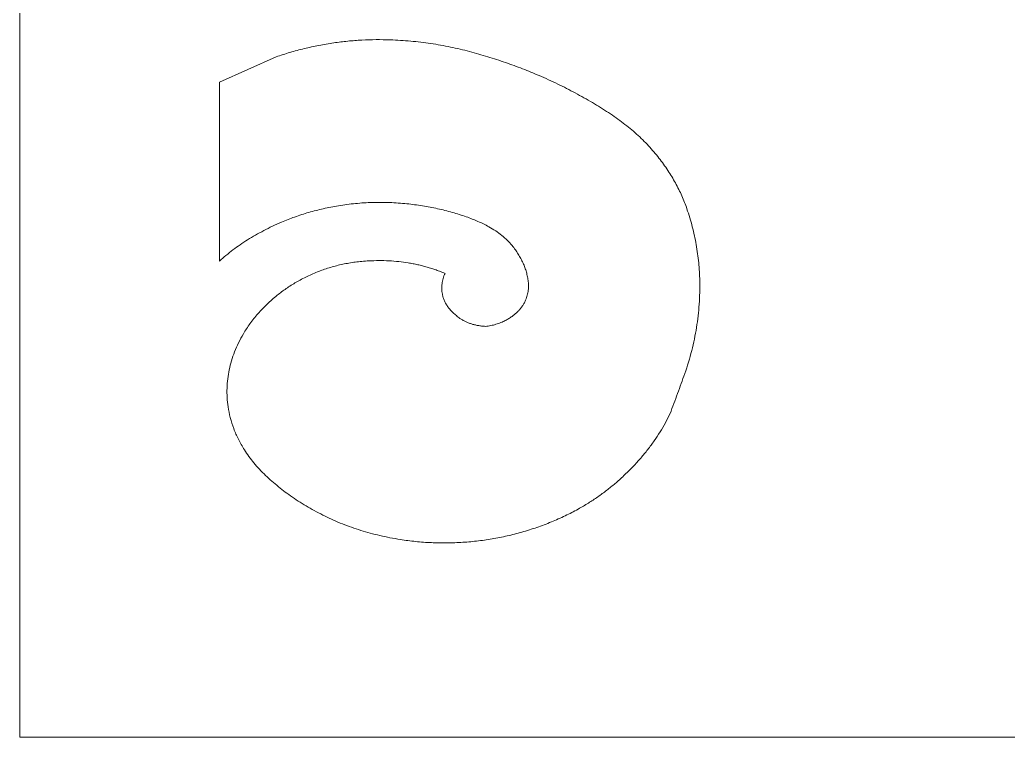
# Model space of a CAD drawing. Header units: centimetres. Extents: x -9.6 to 4.8, y -4.9 to 13.
# Drawn here: x -9.64 to -6.204, y -4.916 to -2.422 of the extents above; entities that cross this region are included whole.
import ezdxf

# ---------------------------------------------------------------- set-up
doc = ezdxf.new("R2010")
doc.units = ezdxf.units.CM
doc.header["$MEASUREMENT"] = 0
doc.layers.add('layer 1', color=7, linetype='Continuous')

msp = doc.modelspace()

# ---------------------------------------------------------------- linework, layer by layer
at = {"layer": 'layer 1', "color": 242, "lineweight": 9}
for points, knots in [([(-9.64025, 13.0189), (-9.64025, 13.0189), (-2.76854, 13.0189), (-2.76854, 13.0189), (-2.76854, 13.0189), (-2.76854, 13.0189), (-2.76854, -4.91628), (-2.76854, -4.91628), (-2.76854, -4.91628), (-2.76854, -4.91628), (-9.64025, -4.91628), (-9.64025, -4.91628), (-9.64025, -4.91628), (-9.64025, -4.91628), (-9.64025, 13.0189), (-9.64025, 13.0189)], [0, 0, 0, 0, 0.2, 0.2, 0.2, 0.2, 0.4, 0.4, 0.4, 0.4, 0.6, 0.6, 0.6, 0.6, 1, 1, 1, 1]), ([(-7.27671, -3.32956), (-7.27708, -3.30861), (-7.27829, -3.28766), (-7.28033, -3.26677), (-7.28033, -3.26677), (-7.28238, -3.24574), (-7.28527, -3.22477), (-7.28898, -3.20394), (-7.28898, -3.20394), (-7.29272, -3.18304), (-7.29724, -3.1623), (-7.30258, -3.14176), (-7.30258, -3.14176), (-7.30802, -3.12077), (-7.31425, -3.09999), (-7.32127, -3.07948), (-7.32127, -3.07948), (-7.32649, -3.06424), (-7.33238, -3.04923), (-7.33891, -3.03451), (-7.33891, -3.03451), (-7.34571, -3.01919), (-7.35315, -3.0042), (-7.36121, -2.98953), (-7.36121, -2.98953), (-7.36934, -2.97471), (-7.3781, -2.96022), (-7.3874, -2.94609), (-7.3874, -2.94609), (-7.39715, -2.93129), (-7.40749, -2.91684), (-7.41835, -2.90281), (-7.41835, -2.90281), (-7.42398, -2.89556), (-7.42975, -2.88843), (-7.43571, -2.88145), (-7.43571, -2.88145), (-7.44189, -2.87423), (-7.4482, -2.86715), (-7.45468, -2.86021), (-7.45468, -2.86021), (-7.46115, -2.85328), (-7.46778, -2.84649), (-7.47455, -2.83984), (-7.47455, -2.83984), (-7.48155, -2.83298), (-7.4887, -2.82625), (-7.496, -2.81968), (-7.496, -2.81968), (-7.50338, -2.81305), (-7.51088, -2.80655), (-7.51853, -2.80021), (-7.51853, -2.80021), (-7.52641, -2.79367), (-7.53444, -2.78727), (-7.54257, -2.78103), (-7.54257, -2.78103), (-7.55072, -2.7748), (-7.55897, -2.76872), (-7.56735, -2.7628), (-7.56735, -2.7628), (-7.57598, -2.75669), (-7.58474, -2.75075), (-7.5936, -2.74497), (-7.5936, -2.74497), (-7.61198, -2.73297), (-7.63064, -2.72135), (-7.64955, -2.71018), (-7.64955, -2.71018), (-7.66916, -2.69859), (-7.68905, -2.68744), (-7.70914, -2.6767), (-7.70914, -2.6767), (-7.72938, -2.66593), (-7.74983, -2.65555), (-7.77051, -2.6456), (-7.77051, -2.6456), (-7.79186, -2.63533), (-7.81343, -2.62549), (-7.83517, -2.61609), (-7.83517, -2.61609), (-7.8541, -2.60789), (-7.8732, -2.60008), (-7.89241, -2.59264), (-7.89241, -2.59264), (-7.91218, -2.58496), (-7.93208, -2.57769), (-7.95212, -2.57077), (-7.95212, -2.57077), (-7.97244, -2.56374), (-7.99289, -2.55709), (-8.01346, -2.5508), (-8.01346, -2.5508), (-8.03447, -2.54438), (-8.05559, -2.53833), (-8.07681, -2.53264), (-8.07681, -2.53264), (-8.0987, -2.52678), (-8.12075, -2.52157), (-8.14293, -2.51699), (-8.14293, -2.51699), (-8.16574, -2.5123), (-8.18867, -2.50823), (-8.21168, -2.50483), (-8.21168, -2.50483), (-8.23488, -2.50142), (-8.25814, -2.49864), (-8.28149, -2.49652), (-8.28149, -2.49652), (-8.30511, -2.49435), (-8.32879, -2.49283), (-8.35251, -2.49195), (-8.35251, -2.49195), (-8.38543, -2.49076), (-8.41838, -2.49104), (-8.45128, -2.49279), (-8.45128, -2.49279), (-8.46762, -2.49366), (-8.48396, -2.49489), (-8.50026, -2.49652), (-8.50026, -2.49652), (-8.5164, -2.4981), (-8.53247, -2.50008), (-8.5485, -2.50242), (-8.5485, -2.50242), (-8.56601, -2.50496), (-8.58346, -2.50792), (-8.60082, -2.5113), (-8.60082, -2.5113), (-8.61783, -2.51459), (-8.63476, -2.5183), (-8.65158, -2.52241), (-8.65158, -2.52241), (-8.66826, -2.52647), (-8.68485, -2.53095), (-8.70132, -2.53583), (-8.70132, -2.53583), (-8.71728, -2.54058), (-8.73313, -2.54573), (-8.74882, -2.55128), (-8.74882, -2.55128), (-8.74882, -2.55128), (-8.946, -2.63885), (-8.946, -2.63885), (-8.946, -2.63885), (-8.946, -2.63885), (-8.946, -3.26091), (-8.946, -3.26091), (-8.946, -3.26091), (-8.93868, -3.25422), (-8.9312, -3.24772), (-8.92355, -3.24138), (-8.92355, -3.24138), (-8.91565, -3.23482), (-8.90758, -3.22844), (-8.89939, -3.22225), (-8.89939, -3.22225), (-8.89126, -3.2161), (-8.88298, -3.21013), (-8.8746, -3.20436), (-8.8746, -3.20436), (-8.86589, -3.19838), (-8.85705, -3.19256), (-8.84811, -3.18695), (-8.84811, -3.18695), (-8.83917, -3.18135), (-8.8301, -3.17591), (-8.82095, -3.17067), (-8.82095, -3.17067), (-8.81146, -3.16526), (-8.80185, -3.16), (-8.79216, -3.15496), (-8.79216, -3.15496), (-8.78224, -3.14979), (-8.77219, -3.14481), (-8.76206, -3.14001), (-8.76206, -3.14001), (-8.75168, -3.13507), (-8.74117, -3.13034), (-8.7306, -3.12579), (-8.7306, -3.12579), (-8.71551, -3.11929), (-8.70021, -3.11329), (-8.68472, -3.10778), (-8.68472, -3.10778), (-8.66857, -3.10203), (-8.65223, -3.09678), (-8.63574, -3.09203), (-8.63574, -3.09203), (-8.61902, -3.08721), (-8.60213, -3.0829), (-8.58514, -3.07906), (-8.58514, -3.07906), (-8.56768, -3.07512), (-8.5501, -3.07168), (-8.53245, -3.06874), (-8.53245, -3.06874), (-8.52265, -3.06712), (-8.51283, -3.06566), (-8.50299, -3.06436), (-8.50299, -3.06436), (-8.49305, -3.06305), (-8.48309, -3.0619), (-8.4731, -3.06095), (-8.4731, -3.06095), (-8.46333, -3.05999), (-8.45355, -3.05919), (-8.44375, -3.05857), (-8.44375, -3.05857), (-8.43387, -3.05794), (-8.42399, -3.05748), (-8.41411, -3.05719), (-8.41411, -3.05719), (-8.40425, -3.0569), (-8.39439, -3.05678), (-8.38453, -3.05682), (-8.38453, -3.05682), (-8.37465, -3.05688), (-8.36475, -3.05709), (-8.35487, -3.05746), (-8.35487, -3.05746), (-8.3448, -3.05784), (-8.33473, -3.05838), (-8.32468, -3.05911), (-8.32468, -3.05911), (-8.3147, -3.05982), (-8.30473, -3.0607), (-8.29477, -3.06176), (-8.29477, -3.06176), (-8.27666, -3.06366), (-8.25858, -3.06605), (-8.24059, -3.06895), (-8.24059, -3.06895), (-8.22298, -3.07181), (-8.20545, -3.07512), (-8.18802, -3.07896), (-8.18802, -3.07896), (-8.17082, -3.08273), (-8.15373, -3.087), (-8.13678, -3.09178), (-8.13678, -3.09178), (-8.12042, -3.09636), (-8.1042, -3.10147), (-8.08817, -3.10705), (-8.08817, -3.10705), (-8.08119, -3.10949), (-8.07425, -3.11206), (-8.06737, -3.11477), (-8.06737, -3.11477), (-8.06072, -3.11737), (-8.05413, -3.12012), (-8.04759, -3.123), (-8.04759, -3.123), (-8.0411, -3.12588), (-8.03468, -3.12888), (-8.0283, -3.13203), (-8.0283, -3.13203), (-8.02216, -3.13505), (-8.01609, -3.13822), (-8.01007, -3.14151), (-8.01007, -3.14151), (-8.00181, -3.14606), (-7.99376, -3.15093), (-7.98593, -3.15615), (-7.98593, -3.15615), (-7.97863, -3.161), (-7.97156, -3.16619), (-7.96475, -3.1717), (-7.96475, -3.1717), (-7.95801, -3.17712), (-7.95155, -3.18287), (-7.9454, -3.18894), (-7.9454, -3.18894), (-7.93971, -3.19454), (-7.93433, -3.20046), (-7.92927, -3.20665), (-7.92927, -3.20665), (-7.92527, -3.21157), (-7.92139, -3.2166), (-7.91768, -3.22177), (-7.91768, -3.22177), (-7.91411, -3.22671), (-7.91072, -3.23177), (-7.90746, -3.23694), (-7.90746, -3.23694), (-7.90432, -3.24197), (-7.90134, -3.24709), (-7.89852, -3.25233), (-7.89852, -3.25233), (-7.89581, -3.25737), (-7.89327, -3.2625), (-7.89091, -3.26773), (-7.89091, -3.26773), (-7.88856, -3.27294), (-7.88641, -3.27824), (-7.88445, -3.28359), (-7.88445, -3.28359), (-7.88253, -3.28883), (-7.8808, -3.29412), (-7.8793, -3.2995), (-7.8793, -3.2995), (-7.87776, -3.30494), (-7.87643, -3.31042), (-7.8753, -3.31597), (-7.8753, -3.31597), (-7.87417, -3.32141), (-7.87328, -3.32691), (-7.87259, -3.33241), (-7.87259, -3.33241), (-7.87188, -3.33808), (-7.87159, -3.34379), (-7.87169, -3.34951), (-7.87169, -3.34951), (-7.87182, -3.35524), (-7.87234, -3.36095), (-7.87328, -3.3666), (-7.87328, -3.3666), (-7.87424, -3.37235), (-7.87559, -3.37804), (-7.87732, -3.38363), (-7.87732, -3.38363), (-7.87914, -3.38945), (-7.88132, -3.39516), (-7.88389, -3.40068), (-7.88389, -3.40068), (-7.88543, -3.40402), (-7.88714, -3.40725), (-7.88897, -3.41042), (-7.88897, -3.41042), (-7.89093, -3.41373), (-7.89304, -3.41696), (-7.89529, -3.42009), (-7.89529, -3.42009), (-7.89746, -3.42311), (-7.89977, -3.42605), (-7.90221, -3.42886), (-7.90221, -3.42886), (-7.90482, -3.43187), (-7.90753, -3.43476), (-7.91038, -3.43752), (-7.91038, -3.43752), (-7.91322, -3.44031), (-7.91618, -3.44296), (-7.91922, -3.4455), (-7.91922, -3.4455), (-7.92247, -3.44821), (-7.92583, -3.45079), (-7.92925, -3.45325), (-7.92925, -3.45325), (-7.9329, -3.45584), (-7.93661, -3.45832), (-7.94042, -3.46067), (-7.94042, -3.46067), (-7.94442, -3.46316), (-7.94851, -3.46551), (-7.95266, -3.46774), (-7.95266, -3.46774), (-7.95762, -3.47041), (-7.9627, -3.47279), (-7.96792, -3.47491), (-7.96792, -3.47491), (-7.97354, -3.47718), (-7.97928, -3.47919), (-7.98509, -3.48087), (-7.98509, -3.48087), (-7.99101, -3.4826), (-7.997, -3.48406), (-8.00304, -3.48523), (-8.00304, -3.48523), (-8.00931, -3.48646), (-8.01565, -3.4874), (-8.02203, -3.48807), (-8.02203, -3.48807), (-8.02639, -3.48777), (-8.03074, -3.48738), (-8.03508, -3.48684), (-8.03508, -3.48684), (-8.03933, -3.48631), (-8.04356, -3.48569), (-8.04777, -3.48492), (-8.04777, -3.48492), (-8.05167, -3.48423), (-8.05555, -3.4834), (-8.05939, -3.48246), (-8.05939, -3.48246), (-8.06307, -3.48154), (-8.06674, -3.4805), (-8.07037, -3.47935), (-8.07037, -3.47935), (-8.07402, -3.47821), (-8.0776, -3.47691), (-8.08115, -3.47552), (-8.08115, -3.47552), (-8.0845, -3.47418), (-8.08782, -3.47272), (-8.09107, -3.47114), (-8.09107, -3.47114), (-8.09447, -3.46949), (-8.0978, -3.46772), (-8.10105, -3.46582), (-8.10105, -3.46582), (-8.10414, -3.46403), (-8.10712, -3.46213), (-8.11004, -3.46011), (-8.11004, -3.46011), (-8.11433, -3.45713), (-8.11852, -3.45398), (-8.12259, -3.45071), (-8.12259, -3.45071), (-8.12642, -3.4476), (-8.13013, -3.44435), (-8.13372, -3.44098), (-8.13372, -3.44098), (-8.13705, -3.43783), (-8.14024, -3.43453), (-8.14329, -3.43109), (-8.14329, -3.43109), (-8.14612, -3.42788), (-8.14883, -3.42455), (-8.15135, -3.42107), (-8.15135, -3.42107), (-8.15388, -3.41761), (-8.15621, -3.41402), (-8.15838, -3.41033), (-8.15838, -3.41033), (-8.1604, -3.40683), (-8.16226, -3.40322), (-8.16388, -3.39954), (-8.16388, -3.39954), (-8.16557, -3.39572), (-8.16705, -3.39182), (-8.16832, -3.38784), (-8.16832, -3.38784), (-8.16953, -3.38401), (-8.17051, -3.38011), (-8.17128, -3.37617), (-8.17128, -3.37617), (-8.17245, -3.37012), (-8.17312, -3.36401), (-8.17333, -3.35787), (-8.17333, -3.35787), (-8.17353, -3.35176), (-8.17324, -3.34563), (-8.17247, -3.33956), (-8.17247, -3.33956), (-8.1717, -3.33352), (-8.17047, -3.32756), (-8.16876, -3.3217), (-8.16876, -3.3217), (-8.16699, -3.31557), (-8.16474, -3.30957), (-8.16207, -3.30377), (-8.16207, -3.30377), (-8.1672, -3.30162), (-8.17232, -3.29958), (-8.17752, -3.2976), (-8.17752, -3.2976), (-8.18277, -3.29558), (-8.18808, -3.29364), (-8.1934, -3.29177), (-8.1934, -3.29177), (-8.19853, -3.28997), (-8.20368, -3.28826), (-8.20885, -3.28662), (-8.20885, -3.28662), (-8.2141, -3.28495), (-8.21939, -3.28336), (-8.22469, -3.28184), (-8.22469, -3.28184), (-8.23, -3.28032), (-8.23536, -3.27888), (-8.24072, -3.27751), (-8.24072, -3.27751), (-8.24614, -3.27613), (-8.2516, -3.27484), (-8.25706, -3.27361), (-8.25706, -3.27361), (-8.26246, -3.2724), (-8.26786, -3.27127), (-8.27328, -3.27023), (-8.27328, -3.27023), (-8.27876, -3.26917), (-8.28426, -3.26819), (-8.28979, -3.26729), (-8.28979, -3.26729), (-8.30075, -3.26548), (-8.31178, -3.264), (-8.32285, -3.26283), (-8.32285, -3.26283), (-8.33406, -3.26162), (-8.3453, -3.26075), (-8.35658, -3.26018), (-8.35658, -3.26018), (-8.36835, -3.25958), (-8.38017, -3.25929), (-8.39197, -3.25931), (-8.39197, -3.25931), (-8.40379, -3.25933), (-8.41559, -3.25966), (-8.42739, -3.26031), (-8.42739, -3.26031), (-8.43518, -3.26075), (-8.44298, -3.26131), (-8.45073, -3.26202), (-8.45073, -3.26202), (-8.45847, -3.26273), (-8.46616, -3.26358), (-8.47385, -3.26458), (-8.47385, -3.26458), (-8.48125, -3.26554), (-8.48863, -3.26665), (-8.49599, -3.2679), (-8.49599, -3.2679), (-8.50322, -3.26913), (-8.51044, -3.2705), (-8.51763, -3.27202), (-8.51763, -3.27202), (-8.5248, -3.27353), (-8.53197, -3.27519), (-8.53908, -3.27701), (-8.53908, -3.27701), (-8.54604, -3.27878), (-8.55294, -3.2807), (-8.5598, -3.28276), (-8.5598, -3.28276), (-8.56678, -3.28484), (-8.5737, -3.2871), (-8.5806, -3.28947), (-8.5806, -3.28947), (-8.58727, -3.29179), (-8.59388, -3.29425), (-8.60045, -3.29685), (-8.60045, -3.29685), (-8.61433, -3.30238), (-8.62802, -3.30836), (-8.64151, -3.31482), (-8.64151, -3.31482), (-8.65427, -3.32095), (-8.6668, -3.32751), (-8.67907, -3.33454), (-8.67907, -3.33454), (-8.6911, -3.34144), (-8.70286, -3.3488), (-8.7143, -3.35661), (-8.7143, -3.35661), (-8.725, -3.36391), (-8.73538, -3.37167), (-8.7454, -3.37984), (-8.7454, -3.37984), (-8.75159, -3.38488), (-8.75768, -3.39005), (-8.76366, -3.39535), (-8.76366, -3.39535), (-8.76946, -3.40045), (-8.77515, -3.40571), (-8.78072, -3.41106), (-8.78072, -3.41106), (-8.7863, -3.4164), (-8.79174, -3.42188), (-8.7971, -3.42747), (-8.7971, -3.42747), (-8.80227, -3.43287), (-8.80731, -3.43839), (-8.81225, -3.44402), (-8.81225, -3.44402), (-8.82205, -3.45519), (-8.83133, -3.46684), (-8.84004, -3.47887), (-8.84004, -3.47887), (-8.84823, -3.49019), (-8.85586, -3.50193), (-8.86291, -3.514), (-8.86291, -3.514), (-8.86887, -3.52419), (-8.87444, -3.53463), (-8.87961, -3.54526), (-8.87961, -3.54526), (-8.88459, -3.5555), (-8.88917, -3.56592), (-8.89334, -3.57651), (-8.89334, -3.57651), (-8.89739, -3.58675), (-8.90099, -3.59715), (-8.90418, -3.6077), (-8.90418, -3.6077), (-8.90727, -3.61797), (-8.90994, -3.62837), (-8.91214, -3.63886), (-8.91214, -3.63886), (-8.91435, -3.64935), (-8.91608, -3.65993), (-8.91738, -3.67057), (-8.91738, -3.67057), (-8.91865, -3.68109), (-8.91944, -3.69166), (-8.9198, -3.70225), (-8.9198, -3.70225), (-8.92013, -3.71309), (-8.92, -3.72391), (-8.9194, -3.73473), (-8.9194, -3.73473), (-8.91882, -3.74561), (-8.91773, -3.75645), (-8.91621, -3.76723), (-8.91621, -3.76723), (-8.91438, -3.78007), (-8.91183, -3.7928), (-8.90858, -3.80535), (-8.90858, -3.80535), (-8.90522, -3.81832), (-8.90118, -3.83107), (-8.89643, -3.84358), (-8.89643, -3.84358), (-8.8917, -3.85611), (-8.8863, -3.86839), (-8.88027, -3.88037), (-8.88027, -3.88037), (-8.87394, -3.89296), (-8.86697, -3.90524), (-8.85943, -3.91714), (-8.85943, -3.91714), (-8.85451, -3.92492), (-8.84934, -3.93251), (-8.84392, -3.93995), (-8.84392, -3.93995), (-8.83829, -3.9477), (-8.83239, -3.95529), (-8.82628, -3.96269), (-8.82628, -3.96269), (-8.82011, -3.97015), (-8.81371, -3.97745), (-8.80711, -3.98454), (-8.80711, -3.98454), (-8.80023, -3.99194), (-8.79314, -3.99915), (-8.78586, -4.00613), (-8.78586, -4.00613), (-8.77886, -4.01287), (-8.77171, -4.01943), (-8.76444, -4.02585), (-8.76444, -4.02585), (-8.75691, -4.03248), (-8.74924, -4.03896), (-8.74144, -4.04528), (-8.74144, -4.04528), (-8.73363, -4.0516), (-8.7257, -4.05777), (-8.71764, -4.06377), (-8.71764, -4.06377), (-8.70932, -4.06996), (-8.70088, -4.07601), (-8.69233, -4.08186), (-8.69233, -4.08186), (-8.6836, -4.08787), (-8.67474, -4.09368), (-8.6658, -4.09935), (-8.6658, -4.09935), (-8.65656, -4.10519), (-8.64722, -4.11086), (-8.6378, -4.11636), (-8.6378, -4.11636), (-8.62836, -4.12187), (-8.61883, -4.1272), (-8.60922, -4.13239), (-8.60922, -4.13239), (-8.59932, -4.13771), (-8.58933, -4.14286), (-8.57927, -4.14784), (-8.57927, -4.14784), (-8.56949, -4.15265), (-8.55963, -4.1573), (-8.54967, -4.16172), (-8.54967, -4.16172), (-8.53939, -4.16629), (-8.52903, -4.17064), (-8.51859, -4.17479), (-8.51859, -4.17479), (-8.50829, -4.17888), (-8.49791, -4.18278), (-8.48744, -4.18647), (-8.48744, -4.18647), (-8.47673, -4.19024), (-8.46593, -4.19382), (-8.45507, -4.19718), (-8.45507, -4.19718), (-8.44419, -4.20056), (-8.43327, -4.20373), (-8.42228, -4.20669), (-8.42228, -4.20669), (-8.41107, -4.20971), (-8.39979, -4.21254), (-8.38845, -4.21515), (-8.38845, -4.21515), (-8.37682, -4.21784), (-8.36514, -4.22034), (-8.35341, -4.22261), (-8.35341, -4.22261), (-8.34153, -4.22493), (-8.3296, -4.22703), (-8.31764, -4.22895), (-8.31764, -4.22895), (-8.29988, -4.23178), (-8.28205, -4.2341), (-8.26417, -4.23591), (-8.26417, -4.23591), (-8.24605, -4.23775), (-8.22786, -4.23908), (-8.20966, -4.23989), (-8.20966, -4.23989), (-8.19144, -4.24071), (-8.17318, -4.24102), (-8.15494, -4.24081), (-8.15494, -4.24081), (-8.13674, -4.2406), (-8.11854, -4.23989), (-8.10037, -4.23866), (-8.10037, -4.23866), (-8.08204, -4.23743), (-8.06374, -4.23572), (-8.0455, -4.23351), (-8.0455, -4.23351), (-8.02755, -4.23135), (-8.00967, -4.2287), (-7.99185, -4.22557), (-7.99185, -4.22557), (-7.97419, -4.22247), (-7.95662, -4.21888), (-7.93917, -4.21479), (-7.93917, -4.21479), (-7.92222, -4.21085), (-7.90538, -4.20641), (-7.88868, -4.2015), (-7.88868, -4.2015), (-7.87101, -4.19628), (-7.85348, -4.19059), (-7.83609, -4.18444), (-7.83609, -4.18444), (-7.81933, -4.17852), (-7.80276, -4.17212), (-7.78637, -4.16529), (-7.78637, -4.16529), (-7.77024, -4.15855), (-7.75429, -4.15134), (-7.73858, -4.14367), (-7.73858, -4.14367), (-7.72361, -4.13635), (-7.70885, -4.12858), (-7.69434, -4.12034), (-7.69434, -4.12034), (-7.68261, -4.11369), (-7.67102, -4.10675), (-7.65959, -4.09956), (-7.65959, -4.09956), (-7.64861, -4.09262), (-7.63781, -4.08543), (-7.62718, -4.07799), (-7.62718, -4.07799), (-7.61663, -4.07059), (-7.60627, -4.06292), (-7.59612, -4.05499), (-7.59612, -4.05499), (-7.58641, -4.04741), (-7.57688, -4.03957), (-7.56758, -4.03146), (-7.56758, -4.03146), (-7.55708, -4.02233), (-7.54678, -4.01295), (-7.53669, -4.00336), (-7.53669, -4.00336), (-7.52698, -3.99408), (-7.51747, -3.9846), (-7.50819, -3.97491), (-7.50819, -3.97491), (-7.49908, -3.96538), (-7.49023, -3.95565), (-7.48162, -3.94568), (-7.48162, -3.94568), (-7.47332, -3.93611), (-7.46525, -3.92632), (-7.45746, -3.91633), (-7.45746, -3.91633), (-7.44966, -3.90633), (-7.44211, -3.89611), (-7.43486, -3.88571), (-7.43486, -3.88571), (-7.42786, -3.87566), (-7.42112, -3.86543), (-7.41466, -3.855), (-7.41466, -3.855), (-7.40816, -3.8445), (-7.40195, -3.83378), (-7.39603, -3.8229), (-7.39603, -3.8229), (-7.39029, -3.81236), (-7.38487, -3.80164), (-7.37977, -3.79078), (-7.37977, -3.79078), (-7.37535, -3.77932), (-7.37097, -3.76785), (-7.36663, -3.75634), (-7.36663, -3.75634), (-7.36228, -3.7448), (-7.35798, -3.73323), (-7.35373, -3.72166), (-7.35373, -3.72166), (-7.34946, -3.71007), (-7.34525, -3.69846), (-7.34108, -3.68682), (-7.34108, -3.68682), (-7.33693, -3.6753), (-7.33284, -3.66373), (-7.3288, -3.65216), (-7.3288, -3.65216), (-7.31957, -3.62579), (-7.3115, -3.59905), (-7.30462, -3.57199), (-7.30462, -3.57199), (-7.29789, -3.54558), (-7.29234, -3.51887), (-7.28801, -3.49196), (-7.28801, -3.49196), (-7.28365, -3.46503), (-7.28052, -3.43793), (-7.27862, -3.41073), (-7.27862, -3.41073), (-7.27675, -3.38373), (-7.27612, -3.35664), (-7.27671, -3.32956)], [0, 0, 0, 0, 0.0048077, 0.0048077, 0.0048077, 0.0048077, 0.0096154, 0.0096154, 0.0096154, 0.0096154, 0.0144231, 0.0144231, 0.0144231, 0.0144231, 0.0192308, 0.0192308, 0.0192308, 0.0192308, 0.0240385, 0.0240385, 0.0240385, 0.0240385, 0.0288462, 0.0288462, 0.0288462, 0.0288462, 0.0336538, 0.0336538, 0.0336538, 0.0336538, 0.0384615, 0.0384615, 0.0384615, 0.0384615, 0.0432692, 0.0432692, 0.0432692, 0.0432692, 0.0480769, 0.0480769, 0.0480769, 0.0480769, 0.0528846, 0.0528846, 0.0528846, 0.0528846, 0.0576923, 0.0576923, 0.0576923, 0.0576923, 0.0625, 0.0625, 0.0625, 0.0625, 0.0673077, 0.0673077, 0.0673077, 0.0673077, 0.0721154, 0.0721154, 0.0721154, 0.0721154, 0.0769231, 0.0769231, 0.0769231, 0.0769231, 0.0817308, 0.0817308, 0.0817308, 0.0817308, 0.0865385, 0.0865385, 0.0865385, 0.0865385, 0.0913462, 0.0913462, 0.0913462, 0.0913462, 0.0961538, 0.0961538, 0.0961538, 0.0961538, 0.1009615, 0.1009615, 0.1009615, 0.1009615, 0.1057692, 0.1057692, 0.1057692, 0.1057692, 0.1105769, 0.1105769, 0.1105769, 0.1105769, 0.1153846, 0.1153846, 0.1153846, 0.1153846, 0.1201923, 0.1201923, 0.1201923, 0.1201923, 0.125, 0.125, 0.125, 0.125, 0.1298077, 0.1298077, 0.1298077, 0.1298077, 0.1346154, 0.1346154, 0.1346154, 0.1346154, 0.1394231, 0.1394231, 0.1394231, 0.1394231, 0.1442308, 0.1442308, 0.1442308, 0.1442308, 0.1490385, 0.1490385, 0.1490385, 0.1490385, 0.1538462, 0.1538462, 0.1538462, 0.1538462, 0.1586538, 0.1586538, 0.1586538, 0.1586538, 0.1634615, 0.1634615, 0.1634615, 0.1634615, 0.1682692, 0.1682692, 0.1682692, 0.1682692, 0.1730769, 0.1730769, 0.1730769, 0.1730769, 0.1778846, 0.1778846, 0.1778846, 0.1778846, 0.1826923, 0.1826923, 0.1826923, 0.1826923, 0.1875, 0.1875, 0.1875, 0.1875, 0.1923077, 0.1923077, 0.1923077, 0.1923077, 0.1971154, 0.1971154, 0.1971154, 0.1971154, 0.2019231, 0.2019231, 0.2019231, 0.2019231, 0.2067308, 0.2067308, 0.2067308, 0.2067308, 0.2115385, 0.2115385, 0.2115385, 0.2115385, 0.2163462, 0.2163462, 0.2163462, 0.2163462, 0.2211538, 0.2211538, 0.2211538, 0.2211538, 0.2259615, 0.2259615, 0.2259615, 0.2259615, 0.2307692, 0.2307692, 0.2307692, 0.2307692, 0.2355769, 0.2355769, 0.2355769, 0.2355769, 0.2403846, 0.2403846, 0.2403846, 0.2403846, 0.2451923, 0.2451923, 0.2451923, 0.2451923, 0.25, 0.25, 0.25, 0.25, 0.2548077, 0.2548077, 0.2548077, 0.2548077, 0.2596154, 0.2596154, 0.2596154, 0.2596154, 0.2644231, 0.2644231, 0.2644231, 0.2644231, 0.2692308, 0.2692308, 0.2692308, 0.2692308, 0.2740385, 0.2740385, 0.2740385, 0.2740385, 0.2788462, 0.2788462, 0.2788462, 0.2788462, 0.2836538, 0.2836538, 0.2836538, 0.2836538, 0.2884615, 0.2884615, 0.2884615, 0.2884615, 0.2932692, 0.2932692, 0.2932692, 0.2932692, 0.2980769, 0.2980769, 0.2980769, 0.2980769, 0.3028846, 0.3028846, 0.3028846, 0.3028846, 0.3076923, 0.3076923, 0.3076923, 0.3076923, 0.3125, 0.3125, 0.3125, 0.3125, 0.3173077, 0.3173077, 0.3173077, 0.3173077, 0.3221154, 0.3221154, 0.3221154, 0.3221154, 0.3269231, 0.3269231, 0.3269231, 0.3269231, 0.3317308, 0.3317308, 0.3317308, 0.3317308, 0.3365385, 0.3365385, 0.3365385, 0.3365385, 0.3413462, 0.3413462, 0.3413462, 0.3413462, 0.3461538, 0.3461538, 0.3461538, 0.3461538, 0.3509615, 0.3509615, 0.3509615, 0.3509615, 0.3557692, 0.3557692, 0.3557692, 0.3557692, 0.3605769, 0.3605769, 0.3605769, 0.3605769, 0.3653846, 0.3653846, 0.3653846, 0.3653846, 0.3701923, 0.3701923, 0.3701923, 0.3701923, 0.375, 0.375, 0.375, 0.375, 0.3798077, 0.3798077, 0.3798077, 0.3798077, 0.3846154, 0.3846154, 0.3846154, 0.3846154, 0.3894231, 0.3894231, 0.3894231, 0.3894231, 0.3942308, 0.3942308, 0.3942308, 0.3942308, 0.3990385, 0.3990385, 0.3990385, 0.3990385, 0.4038462, 0.4038462, 0.4038462, 0.4038462, 0.4086538, 0.4086538, 0.4086538, 0.4086538, 0.4134615, 0.4134615, 0.4134615, 0.4134615, 0.4182692, 0.4182692, 0.4182692, 0.4182692, 0.4230769, 0.4230769, 0.4230769, 0.4230769, 0.4278846, 0.4278846, 0.4278846, 0.4278846, 0.4326923, 0.4326923, 0.4326923, 0.4326923, 0.4375, 0.4375, 0.4375, 0.4375, 0.4423077, 0.4423077, 0.4423077, 0.4423077, 0.4471154, 0.4471154, 0.4471154, 0.4471154, 0.4519231, 0.4519231, 0.4519231, 0.4519231, 0.4567308, 0.4567308, 0.4567308, 0.4567308, 0.4615385, 0.4615385, 0.4615385, 0.4615385, 0.4663462, 0.4663462, 0.4663462, 0.4663462, 0.4711538, 0.4711538, 0.4711538, 0.4711538, 0.4759615, 0.4759615, 0.4759615, 0.4759615, 0.4807692, 0.4807692, 0.4807692, 0.4807692, 0.4855769, 0.4855769, 0.4855769, 0.4855769, 0.4903846, 0.4903846, 0.4903846, 0.4903846, 0.4951923, 0.4951923, 0.4951923, 0.4951923, 0.5, 0.5, 0.5, 0.5, 0.5048077, 0.5048077, 0.5048077, 0.5048077, 0.5096154, 0.5096154, 0.5096154, 0.5096154, 0.5144231, 0.5144231, 0.5144231, 0.5144231, 0.5192308, 0.5192308, 0.5192308, 0.5192308, 0.5240385, 0.5240385, 0.5240385, 0.5240385, 0.5288462, 0.5288462, 0.5288462, 0.5288462, 0.5336538, 0.5336538, 0.5336538, 0.5336538, 0.5384615, 0.5384615, 0.5384615, 0.5384615, 0.5432692, 0.5432692, 0.5432692, 0.5432692, 0.5480769, 0.5480769, 0.5480769, 0.5480769, 0.5528846, 0.5528846, 0.5528846, 0.5528846, 0.5576923, 0.5576923, 0.5576923, 0.5576923, 0.5625, 0.5625, 0.5625, 0.5625, 0.5673077, 0.5673077, 0.5673077, 0.5673077, 0.5721154, 0.5721154, 0.5721154, 0.5721154, 0.5769231, 0.5769231, 0.5769231, 0.5769231, 0.5817308, 0.5817308, 0.5817308, 0.5817308, 0.5865385, 0.5865385, 0.5865385, 0.5865385, 0.5913462, 0.5913462, 0.5913462, 0.5913462, 0.5961538, 0.5961538, 0.5961538, 0.5961538, 0.6009615, 0.6009615, 0.6009615, 0.6009615, 0.6057692, 0.6057692, 0.6057692, 0.6057692, 0.6105769, 0.6105769, 0.6105769, 0.6105769, 0.6153846, 0.6153846, 0.6153846, 0.6153846, 0.6201923, 0.6201923, 0.6201923, 0.6201923, 0.625, 0.625, 0.625, 0.625, 0.6298077, 0.6298077, 0.6298077, 0.6298077, 0.6346154, 0.6346154, 0.6346154, 0.6346154, 0.6394231, 0.6394231, 0.6394231, 0.6394231, 0.6442308, 0.6442308, 0.6442308, 0.6442308, 0.6490385, 0.6490385, 0.6490385, 0.6490385, 0.6538462, 0.6538462, 0.6538462, 0.6538462, 0.6586538, 0.6586538, 0.6586538, 0.6586538, 0.6634615, 0.6634615, 0.6634615, 0.6634615, 0.6682692, 0.6682692, 0.6682692, 0.6682692, 0.6730769, 0.6730769, 0.6730769, 0.6730769, 0.6778846, 0.6778846, 0.6778846, 0.6778846, 0.6826923, 0.6826923, 0.6826923, 0.6826923, 0.6875, 0.6875, 0.6875, 0.6875, 0.6923077, 0.6923077, 0.6923077, 0.6923077, 0.6971154, 0.6971154, 0.6971154, 0.6971154, 0.7019231, 0.7019231, 0.7019231, 0.7019231, 0.7067308, 0.7067308, 0.7067308, 0.7067308, 0.7115385, 0.7115385, 0.7115385, 0.7115385, 0.7163462, 0.7163462, 0.7163462, 0.7163462, 0.7211538, 0.7211538, 0.7211538, 0.7211538, 0.7259615, 0.7259615, 0.7259615, 0.7259615, 0.7307692, 0.7307692, 0.7307692, 0.7307692, 0.7355769, 0.7355769, 0.7355769, 0.7355769, 0.7403846, 0.7403846, 0.7403846, 0.7403846, 0.7451923, 0.7451923, 0.7451923, 0.7451923, 0.75, 0.75, 0.75, 0.75, 0.7548077, 0.7548077, 0.7548077, 0.7548077, 0.7596154, 0.7596154, 0.7596154, 0.7596154, 0.7644231, 0.7644231, 0.7644231, 0.7644231, 0.7692308, 0.7692308, 0.7692308, 0.7692308, 0.7740385, 0.7740385, 0.7740385, 0.7740385, 0.7788462, 0.7788462, 0.7788462, 0.7788462, 0.7836538, 0.7836538, 0.7836538, 0.7836538, 0.7884615, 0.7884615, 0.7884615, 0.7884615, 0.7932692, 0.7932692, 0.7932692, 0.7932692, 0.7980769, 0.7980769, 0.7980769, 0.7980769, 0.8028846, 0.8028846, 0.8028846, 0.8028846, 0.8076923, 0.8076923, 0.8076923, 0.8076923, 0.8125, 0.8125, 0.8125, 0.8125, 0.8173077, 0.8173077, 0.8173077, 0.8173077, 0.8221154, 0.8221154, 0.8221154, 0.8221154, 0.8269231, 0.8269231, 0.8269231, 0.8269231, 0.8317308, 0.8317308, 0.8317308, 0.8317308, 0.8365385, 0.8365385, 0.8365385, 0.8365385, 0.8413462, 0.8413462, 0.8413462, 0.8413462, 0.8461538, 0.8461538, 0.8461538, 0.8461538, 0.8509615, 0.8509615, 0.8509615, 0.8509615, 0.8557692, 0.8557692, 0.8557692, 0.8557692, 0.8605769, 0.8605769, 0.8605769, 0.8605769, 0.8653846, 0.8653846, 0.8653846, 0.8653846, 0.8701923, 0.8701923, 0.8701923, 0.8701923, 0.875, 0.875, 0.875, 0.875, 0.8798077, 0.8798077, 0.8798077, 0.8798077, 0.8846154, 0.8846154, 0.8846154, 0.8846154, 0.8894231, 0.8894231, 0.8894231, 0.8894231, 0.8942308, 0.8942308, 0.8942308, 0.8942308, 0.8990385, 0.8990385, 0.8990385, 0.8990385, 0.9038462, 0.9038462, 0.9038462, 0.9038462, 0.9086538, 0.9086538, 0.9086538, 0.9086538, 0.9134615, 0.9134615, 0.9134615, 0.9134615, 0.9182692, 0.9182692, 0.9182692, 0.9182692, 0.9230769, 0.9230769, 0.9230769, 0.9230769, 0.9278846, 0.9278846, 0.9278846, 0.9278846, 0.9326923, 0.9326923, 0.9326923, 0.9326923, 0.9375, 0.9375, 0.9375, 0.9375, 0.9423077, 0.9423077, 0.9423077, 0.9423077, 0.9471154, 0.9471154, 0.9471154, 0.9471154, 0.9519231, 0.9519231, 0.9519231, 0.9519231, 0.9567308, 0.9567308, 0.9567308, 0.9567308, 0.9615385, 0.9615385, 0.9615385, 0.9615385, 0.9663462, 0.9663462, 0.9663462, 0.9663462, 0.9711538, 0.9711538, 0.9711538, 0.9711538, 0.9759615, 0.9759615, 0.9759615, 0.9759615, 0.9807692, 0.9807692, 0.9807692, 0.9807692, 0.9855769, 0.9855769, 0.9855769, 0.9855769, 0.9903846, 0.9903846, 0.9903846, 0.9903846, 1, 1, 1, 1])]:
    msp.add_open_spline(points, degree=3, knots=knots, dxfattribs=at)

doc.saveas('drawing.dxf')
